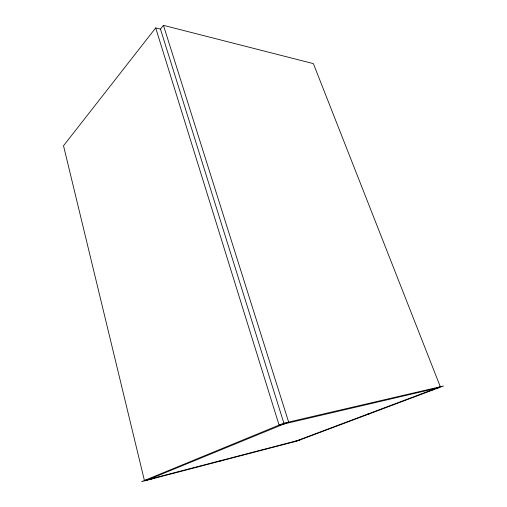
<?xml version="1.0" encoding="UTF-8"?>
<svg xmlns="http://www.w3.org/2000/svg" width="507" height="507" viewBox="0 0 507 507"><rect width="100%" height="100%" fill="white"/><g stroke="black" fill="none" stroke-linecap="round" stroke-linejoin="round"><path stroke-width="0.76" d="M284.116 423.934L160.465 29.121L155.687 27.923L63.521 145.756L144.419 480.503L300.119 439.892M160.465 29.121L163.444 25.35L313.377 63.622L440.317 386.74L293.883 441.863M146.314 480.427L288.641 422.078L163.444 25.35M150.947 479.216L153.754 478.069M218.999 461.433L221.927 460.286M367.055 414.32L370.287 413.516M439.03 387.671L279.084 425.113L155.687 27.923M431.457 390.073L434.632 389.325M283.603 423.25L141.637 481.65L297.108 441.02L443.479 386.004L283.603 423.25"/></g></svg>
